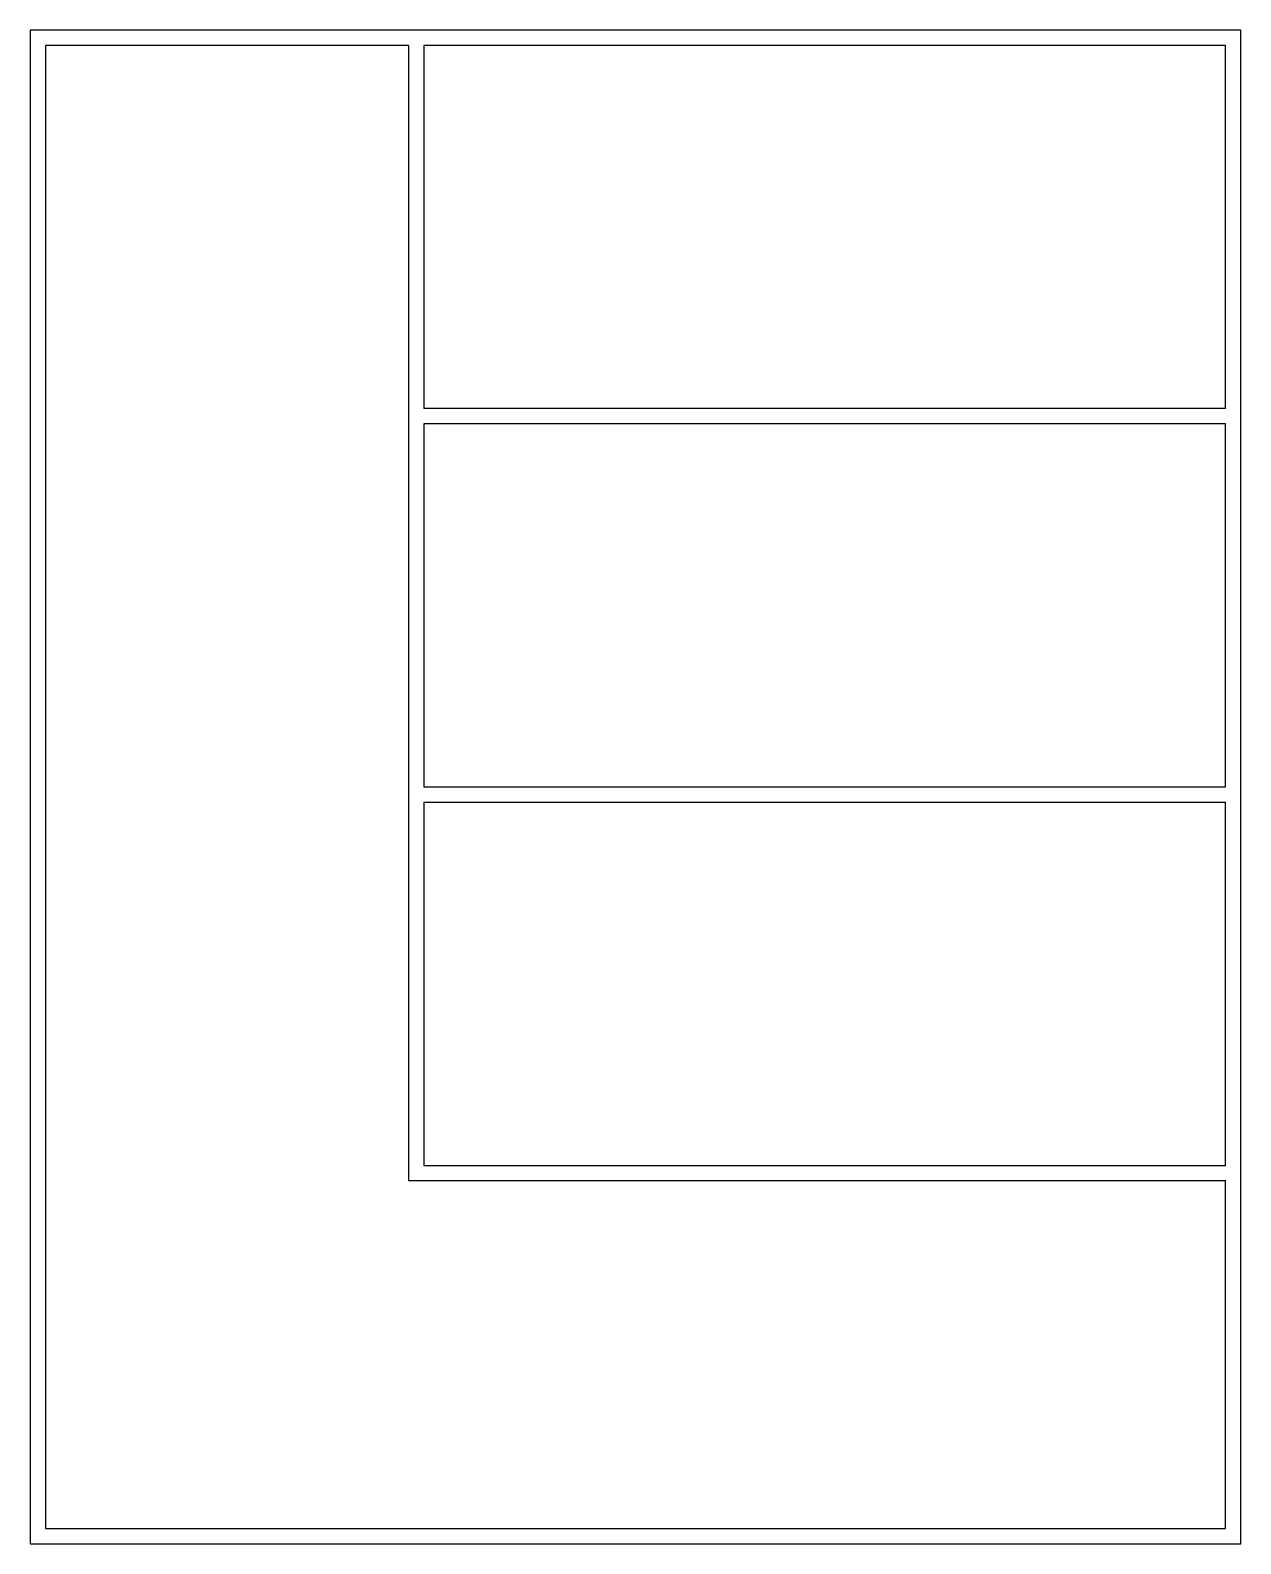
# Model space of a CAD drawing. Header units: inches. Extents: x 1 to 481, y 1 to 601.
import ezdxf

# ---------------------------------------------------------------- set-up
doc = ezdxf.new("R2010")
doc.units = ezdxf.units.IN
doc.header["$MEASUREMENT"] = 0
doc.layers.add('Wall', color=150, linetype='Continuous')

msp = doc.modelspace()

# ---------------------------------------------------------------- linework, layer by layer
at = {"layer": 'Wall'}
for p, q in [((0.64, 600.76), (0.64, 0.76)), ((480.64, 600.76), (0.64, 600.76)), ((480.64, 0.76), (480.64, 600.76)), ((6.64, 594.76), (6.64, 6.76)), ((150.64, 594.76), (6.64, 594.76)), ((150.64, 594.76), (150.64, 144.76)), ((474.64, 594.76), (156.64, 594.76)), ((156.64, 594.76), (156.64, 450.76)), ((474.64, 450.76), (474.64, 594.76)), ((474.64, 450.76), (156.64, 450.76)), ((474.64, 444.76), (156.64, 444.76)), ((156.64, 444.76), (156.64, 300.76)), ((474.64, 300.76), (474.64, 444.76)), ((156.64, 300.76), (474.64, 300.76)), ((156.64, 294.76), (474.64, 294.76)), ((156.64, 294.76), (156.64, 150.76)), ((474.64, 150.76), (474.64, 294.76)), ((156.64, 150.76), (474.64, 150.76)), ((150.64, 144.76), (474.64, 144.76)), ((474.64, 6.76), (474.64, 144.76)), ((6.64, 6.76), (474.64, 6.76)), ((0.64, 0.76), (480.64, 0.76))]:
    msp.add_line(p, q, dxfattribs=at)

doc.saveas('drawing.dxf')
